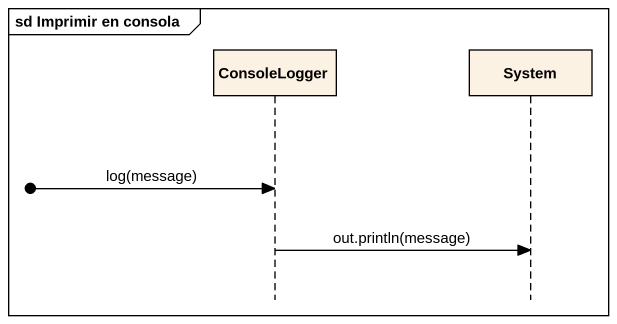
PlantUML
@startuml
mainframe sd Imprimir en consola
hide footbox
participant ConsoleLogger
participant System

[o-> ConsoleLogger : log(message)
ConsoleLogger -> System : out.println(message)
@enduml
